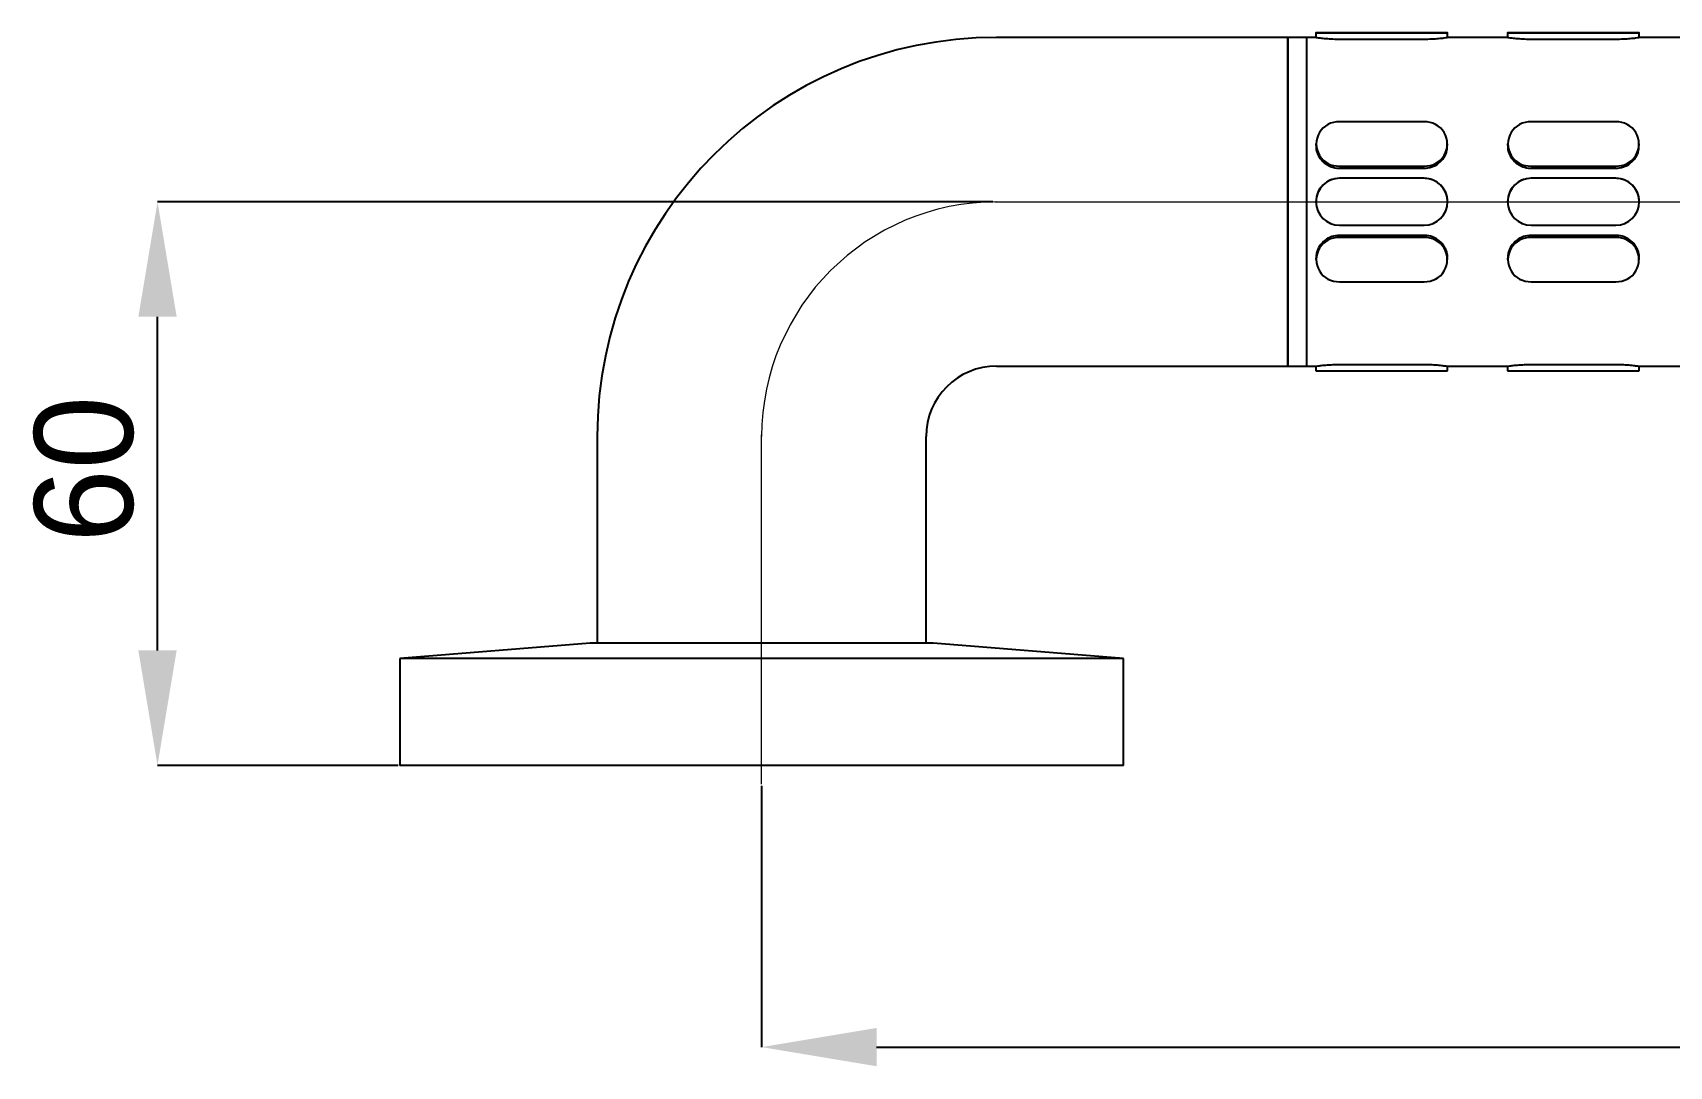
# Model space of a CAD drawing. Extents: x 109 to 1049, y 29 to 427.
# Drawn here: x 113.1 to 171.1, y 179 to 215.7 of the extents above; entities that cross this region are included whole.
import ezdxf

# ---------------------------------------------------------------- set-up
doc = ezdxf.new("R2010")
doc.units = 0
doc.header["$LTSCALE"] = 23.1
doc.header["$MEASUREMENT"] = 0
doc.linetypes.add('CENTERX2', pattern=[20.32, 12.7, -2.54, 2.54, -2.54])
doc.layers.get('0').update_dxf_attribs({"linetype": 'CONTINUOUS'})
doc.layers.get('Defpoints').update_dxf_attribs({"linetype": 'CONTINUOUS'})
doc.layers.add('10', color=7, linetype='CONTINUOUS')
doc.layers.add('中心线层', color=1, linetype='CENTERX2', lineweight=25)
doc.styles.add('SLDTEXTSTYLE0', font='')
doc.styles.get('SLDTEXTSTYLE0').set_extended_font_data('汉仪长仿宋体')
doc.dimstyles.new('SLDDIMSTYLE0', dxfattribs={"dimtxt": 3.5, "dimasz": 4.08, "dimexe": 0, "dimexo": 0.0625, "dimgap": 0.875, "dimtad": 2, "dimdec": 0, "dimlfac": 5, "dimrnd": 1e-09, "dimzin": 12, "dimdsep": 46, "dimtxsty": 'SLDTEXTSTYLE0', "dimsah": 1, "dimcen": 0.09, "dimadec": 0, "dimazin": 3, "dimtfac": 1, "dimtdec": 0, "dimtofl": 0, "dimtmove": 0, "dimatfit": 3, "dimfxl": 0, "dimfrac": 2, "dimtolj": 1, "dimtzin": 12, "dimarcsym": 0})

# ---------------------------------------------------------------- blocks, each defined once
blk = doc.blocks.new('*D30')
at = {"layer": '10', "color": 0, "lineweight": -2}
for p, q in [((147.145, 209.729), (117.505, 209.729)), ((117.505, 193.809), (117.505, 205.649)), ((126.043, 189.729), (117.505, 189.729))]:
    blk.add_line(p, q, dxfattribs=at)
at = {"layer": '10', "color": 0}
for points in [[(116.825, 205.649), (118.185, 205.649), (117.505, 209.729)], [(116.825, 193.809), (118.185, 193.809), (117.505, 189.729)]]:
    blk.add_solid(points, dxfattribs=at)
at = {"layer": 'Defpoints', "color": 0}
for p in [(117.505, 209.729), (147.208, 209.729), (126.106, 189.729)]:
    blk.add_point(p, dxfattribs=at)
at = {"layer": '10', "color": 0, "insert": (113.13, 200.236), "char_height": 3.5, "attachment_point": 2, "rotation": 90, "style": 'SLDTEXTSTYLE0'}
blk.add_mtext('\\A1;{60}', dxfattribs=at)

msp = doc.modelspace()

# ---------------------------------------------------------------- linework, layer by layer
at = {"color": 7, "linetype": 'Continuous', "lineweight": 25}
for p, q in [((157.6055, 215.5621), (147.2722, 215.5621)), ((158.2722, 215.5621), (157.6055, 215.5621)), ((157.6055, 215.5621), (157.6055, 206.4151)), ((157.6055, 209.7287), (157.6055, 215.5621)), ((158.616, 215.5621), (158.2722, 215.5621)), ((158.2722, 215.5621), (158.2722, 203.8954)), ((158.2722, 215.5621), (158.2722, 206.4151)), ((158.6055, 215.7287), (158.6055, 215.5606)), ((162.4388, 215.7288), (159.4388, 215.7288)), ((159.4388, 215.7287), (162.4388, 215.7287)), ((159.4388, 215.5022), (162.4388, 215.5022)), ((165.416, 215.5621), (163.2618, 215.5621)), ((163.2722, 215.5606), (163.2722, 215.7287)), ((165.4055, 215.7287), (165.4055, 215.5606)), ((169.2388, 215.7288), (166.2388, 215.7288)), ((166.2388, 215.7287), (169.2388, 215.7287)), ((166.2388, 215.5022), (169.2388, 215.5022)), ((172.216, 215.5621), (170.0618, 215.5621)), ((170.0722, 215.5606), (170.0722, 215.7287)), ((162.4388, 212.5636), (159.4388, 212.5636)), ((169.2388, 212.5636), (166.2388, 212.5636)), ((158.6055, 211.7805), (158.6055, 211.723)), ((163.2722, 211.723), (163.2722, 211.7805)), ((165.4055, 211.7805), (165.4055, 211.723)), ((170.0722, 211.723), (170.0722, 211.7805)), ((159.4388, 210.9974), (162.4388, 210.9974)), ((159.4388, 210.9199), (162.4388, 210.9199)), ((166.2388, 210.9974), (169.2388, 210.9974)), ((166.2388, 210.9199), (169.2388, 210.9199)), ((162.4388, 210.5617), (159.4388, 210.5617)), ((162.4388, 210.5617), (159.4388, 210.5617)), ((169.2388, 210.5617), (166.2388, 210.5617)), ((169.2388, 210.5617), (166.2388, 210.5617)), ((157.6055, 203.8954), (157.6055, 209.7287)), ((158.6055, 209.7284), (158.6055, 209.7283)), ((163.2722, 209.7283), (163.2722, 209.7284)), ((165.4055, 209.7284), (165.4055, 209.7283)), ((170.0722, 209.7283), (170.0722, 209.7284)), ((159.4388, 208.895), (162.4388, 208.895)), ((162.4388, 208.5368), (159.4388, 208.5368)), ((162.4388, 208.4593), (159.4388, 208.4593)), ((166.2388, 208.895), (169.2388, 208.895)), ((169.2388, 208.5368), (166.2388, 208.5368)), ((169.2388, 208.4593), (166.2388, 208.4593)), ((158.6055, 207.7338), (158.6055, 207.6762)), ((163.2722, 207.6762), (163.2722, 207.7338)), ((165.4055, 207.7338), (165.4055, 207.6762)), ((170.0722, 207.6762), (170.0722, 207.7338)), ((159.4388, 206.8932), (162.4388, 206.8932)), ((166.2388, 206.8932), (169.2388, 206.8932)), ((157.6055, 206.4151), (157.6055, 203.8954)), ((158.2722, 206.4151), (158.2722, 203.8954)), ((147.2722, 203.8954), (157.6055, 203.8954)), ((157.6055, 203.8954), (158.2722, 203.8954)), ((158.2722, 203.8954), (158.6159, 203.8954)), ((158.6055, 203.8969), (158.6055, 203.7287)), ((159.4388, 203.9552), (162.4388, 203.9552)), ((163.2617, 203.8954), (165.4159, 203.8954)), ((163.2722, 203.7287), (163.2722, 203.8969)), ((165.4055, 203.8969), (165.4055, 203.7287)), ((166.2388, 203.9552), (169.2388, 203.9552)), ((170.0617, 203.8954), (172.2159, 203.8954)), ((170.0722, 203.7287), (170.0722, 203.8969)), ((159.4388, 203.7287), (162.4388, 203.7287)), ((166.2388, 203.7287), (169.2388, 203.7287)), ((133.1055, 201.3954), (133.1055, 194.0621)), ((144.7722, 194.0621), (144.7722, 201.3954)), ((132.8555, 194.0621), (126.1055, 193.5238)), ((145.0222, 194.0621), (132.8555, 194.0621)), ((151.7722, 193.5238), (145.0222, 194.0621)), ((126.1055, 193.5238), (126.1055, 189.7287)), ((151.7722, 193.5238), (126.1055, 193.5238)), ((151.7722, 189.7287), (151.7722, 193.5238)), ((151.7722, 189.7287), (126.1055, 189.7287))]:
    msp.add_line(p, q, dxfattribs=at)
at = {"color": 7, "linetype": 'Continuous', "lineweight": 25, "flags": 128}
for points in [[(159.4388, 215.7288), (159.1199, 215.7288), (158.8496, 215.7288), (158.6689, 215.7288), (158.6055, 215.7287), (158.6689, 215.7287), (158.8496, 215.7287), (159.1199, 215.7287), (159.4388, 215.7287)], [(162.4388, 215.7287), (162.7577, 215.7287), (163.0281, 215.7287), (163.2087, 215.7287), (163.2722, 215.7287), (163.2087, 215.7288), (163.0281, 215.7288), (162.7577, 215.7288), (162.4388, 215.7288)], [(166.2388, 215.7288), (165.9199, 215.7288), (165.6496, 215.7288), (165.4689, 215.7288), (165.4055, 215.7287), (165.4689, 215.7287), (165.6496, 215.7287), (165.9199, 215.7287), (166.2388, 215.7287)], [(169.2388, 215.7287), (169.5577, 215.7287), (169.8281, 215.7287), (170.0087, 215.7287), (170.0722, 215.7287), (170.0087, 215.7288), (169.8281, 215.7288), (169.5577, 215.7288), (169.2388, 215.7288)], [(158.6055, 203.7287), (158.6689, 203.7287), (158.8496, 203.7287), (159.1199, 203.7287), (159.4388, 203.7287)], [(162.4388, 203.7287), (162.7577, 203.7287), (163.0281, 203.7287), (163.2087, 203.7287), (163.2722, 203.7287)], [(165.4055, 203.7287), (165.4689, 203.7287), (165.6496, 203.7287), (165.9199, 203.7287), (166.2388, 203.7287)], [(169.2388, 203.7287), (169.5577, 203.7287), (169.8281, 203.7287), (170.0087, 203.7287), (170.0722, 203.7287)]]:
    msp.add_lwpolyline(points, dxfattribs=at)
at = {"color": 7, "linetype": 'Continuous', "lineweight": 25}
for centre, radius, start, end in [((147.2722, 201.3954), 14.1667, 90, 180), ((159.3996, 211.7805), 0.7841, 87.133624, 272.866376), ((162.478, 211.7805), 0.7841, 267.133624, 92.866376), ((166.1996, 211.7805), 0.7841, 87.133624, 272.866376), ((169.278, 211.7805), 0.7841, 267.133624, 92.866376), ((159.4388, 209.7283), 0.8333, 90, 270), ((162.4388, 209.7283), 0.8333, 270, 90), ((166.2388, 209.7283), 0.8333, 90, 270), ((169.2388, 209.7283), 0.8333, 270, 90), ((159.3996, 207.6762), 0.784, 87.131397, 272.868603), ((162.4781, 207.6762), 0.784, 267.131397, 92.868603), ((166.1996, 207.6762), 0.784, 87.131397, 272.868603), ((169.2781, 207.6762), 0.784, 267.131397, 92.868603), ((147.2722, 201.3954), 2.5, 90, 180)]:
    msp.add_arc(centre, radius, start, end, dxfattribs=at)
for points, knots in [([(158.616, 215.5606), (158.613, 215.561), (158.6014, 215.5626), (158.6768, 215.5519), (158.8345, 215.5327), (159.0669, 215.5123), (159.2813, 215.503), (159.4069, 215.5024), (159.4388, 215.5022)], [0, 0, 0, 0, 0.0711883, 0.2834835, 0.4965293, 0.7114697, 0.9265306, 1, 1, 1, 1]), ([(162.4388, 215.5022), (162.532, 215.5035), (162.7182, 215.5062), (162.9673, 215.5251), (163.1545, 215.5457), (163.2618, 215.5606), (163.2618, 215.5606), (163.2618, 215.5606)], [0, 0, 0, 0, 0.2132805, 0.4265081, 0.6411082, 0.8566238, 1, 1, 1, 1]), ([(165.416, 215.5606), (165.413, 215.561), (165.4014, 215.5626), (165.4768, 215.5519), (165.6345, 215.5327), (165.8669, 215.5123), (166.0813, 215.503), (166.2069, 215.5024), (166.2388, 215.5022)], [0, 0, 0, 0, 0.0711883, 0.2834835, 0.4965293, 0.7114697, 0.9265306, 1, 1, 1, 1]), ([(169.2388, 215.5022), (169.332, 215.5035), (169.5182, 215.5062), (169.7673, 215.5251), (169.9545, 215.5457), (170.0618, 215.5606), (170.0618, 215.5606), (170.0618, 215.5606)], [0, 0, 0, 0, 0.2132805, 0.4265081, 0.6411082, 0.8566238, 1, 1, 1, 1]), ([(158.6159, 211.7224), (158.613, 211.6938), (158.6015, 211.5787), (158.6768, 211.3761), (158.8345, 211.1518), (159.0669, 210.9896), (159.2813, 210.9255), (159.4069, 210.9211), (159.4388, 210.9199)], [0, 0, 0, 0, 0.0704963, 0.2829497, 0.4961541, 0.7112547, 0.9264759, 1, 1, 1, 1]), ([(162.4388, 210.9199), (162.532, 210.929), (162.7182, 210.947), (162.9673, 211.0869), (163.1545, 211.2912), (163.2618, 211.5167), (163.2618, 211.6645), (163.2618, 211.7235)], [0, 0, 0, 0, 0.2132484, 0.4264439, 0.6410117, 0.8564949, 1, 1, 1, 1]), ([(165.4159, 211.7224), (165.413, 211.6938), (165.4015, 211.5787), (165.4768, 211.3761), (165.6345, 211.1518), (165.8669, 210.9896), (166.0813, 210.9255), (166.2069, 210.9211), (166.2388, 210.9199)], [0, 0, 0, 0, 0.0704963, 0.2829497, 0.4961541, 0.7112547, 0.9264759, 1, 1, 1, 1]), ([(169.2388, 210.9199), (169.332, 210.929), (169.5182, 210.947), (169.7673, 211.0869), (169.9545, 211.2912), (170.0618, 211.5167), (170.0618, 211.6645), (170.0618, 211.7235)], [0, 0, 0, 0, 0.2132484, 0.4264439, 0.6410117, 0.8564949, 1, 1, 1, 1]), ([(159.4388, 210.5617), (159.3457, 210.5526), (159.1595, 210.5343), (158.9104, 210.3923), (158.7232, 210.1824), (158.6159, 209.9479), (158.6159, 209.7906), (158.6159, 209.7278)], [0, 0, 0, 0, 0.2132484, 0.4264439, 0.6410117, 0.8564949, 1, 1, 1, 1]), ([(163.2618, 209.7289), (163.2647, 209.7596), (163.2762, 209.8826), (163.2009, 210.0943), (163.0432, 210.3261), (162.8108, 210.4912), (162.5964, 210.5561), (162.4708, 210.5606), (162.4388, 210.5617)], [0, 0, 0, 0, 0.0704963, 0.2829497, 0.4961541, 0.7112547, 0.9264759, 1, 1, 1, 1]), ([(166.2388, 210.5617), (166.1457, 210.5526), (165.9595, 210.5343), (165.7104, 210.3923), (165.5232, 210.1824), (165.4159, 209.9479), (165.4159, 209.7906), (165.4159, 209.7278)], [0, 0, 0, 0, 0.2132484, 0.4264439, 0.6410117, 0.8564949, 1, 1, 1, 1]), ([(170.0618, 209.7289), (170.0647, 209.7596), (170.0762, 209.8826), (170.0009, 210.0943), (169.8432, 210.3261), (169.6108, 210.4912), (169.3964, 210.5561), (169.2708, 210.5606), (169.2388, 210.5617)], [0, 0, 0, 0, 0.0704963, 0.2829497, 0.4961541, 0.7112547, 0.9264759, 1, 1, 1, 1]), ([(159.4388, 208.5368), (159.3457, 208.5278), (159.1595, 208.5097), (158.9104, 208.3698), (158.7232, 208.1655), (158.6159, 207.94), (158.6159, 207.7923), (158.6159, 207.7332)], [0, 0, 0, 0, 0.2132484, 0.4264439, 0.6410117, 0.8564949, 1, 1, 1, 1]), ([(163.2618, 207.7343), (163.2647, 207.763), (163.2762, 207.878), (163.2009, 208.0806), (163.0432, 208.305), (162.8108, 208.4671), (162.5964, 208.5313), (162.4708, 208.5357), (162.4388, 208.5368)], [0, 0, 0, 0, 0.0704963, 0.2829497, 0.4961541, 0.7112547, 0.9264759, 1, 1, 1, 1]), ([(166.2388, 208.5368), (166.1457, 208.5278), (165.9595, 208.5097), (165.7104, 208.3698), (165.5232, 208.1655), (165.4159, 207.94), (165.4159, 207.7923), (165.4159, 207.7332)], [0, 0, 0, 0, 0.2132484, 0.4264439, 0.6410117, 0.8564949, 1, 1, 1, 1]), ([(170.0618, 207.7343), (170.0647, 207.763), (170.0762, 207.878), (170.0009, 208.0806), (169.8432, 208.305), (169.6108, 208.4671), (169.3964, 208.5313), (169.2708, 208.5357), (169.2388, 208.5368)], [0, 0, 0, 0, 0.0704963, 0.2829497, 0.4961541, 0.7112547, 0.9264759, 1, 1, 1, 1]), ([(158.6159, 203.8969), (158.613, 203.8965), (158.6015, 203.8948), (158.6768, 203.9056), (158.8345, 203.9247), (159.0669, 203.9451), (159.2813, 203.9544), (159.4069, 203.955), (159.4388, 203.9552)], [0, 0, 0, 0, 0.0706362, 0.2830576, 0.4962299, 0.7112982, 0.926487, 1, 1, 1, 1]), ([(162.4388, 203.9552), (162.532, 203.9538), (162.7182, 203.9511), (162.9673, 203.9323), (163.1545, 203.9117), (163.2617, 203.8969), (163.2617, 203.8969), (163.2617, 203.8969)], [0, 0, 0, 0, 0.2134074, 0.4267619, 0.6414896, 0.8571335, 1, 1, 1, 1]), ([(165.4159, 203.8969), (165.413, 203.8965), (165.4015, 203.8948), (165.4768, 203.9056), (165.6345, 203.9247), (165.8669, 203.9451), (166.0813, 203.9544), (166.2069, 203.955), (166.2388, 203.9552)], [0, 0, 0, 0, 0.0706362, 0.2830576, 0.4962299, 0.7112982, 0.926487, 1, 1, 1, 1]), ([(169.2388, 203.9552), (169.332, 203.9538), (169.5182, 203.9511), (169.7673, 203.9323), (169.9545, 203.9117), (170.0617, 203.8969), (170.0617, 203.8969), (170.0617, 203.8969)], [0, 0, 0, 0, 0.2134074, 0.4267619, 0.6414896, 0.8571335, 1, 1, 1, 1])]:
    msp.add_open_spline(points, degree=3, knots=knots, dxfattribs=at)
at = {"layer": '10'}
for p, q in [((138.9388, 188.9996), (138.9388, 179.7287)), ((143.0188, 179.7287), (335.1922, 179.7287))]:
    msp.add_line(p, q, dxfattribs=at)
msp.add_solid([(143.0188, 180.4087), (143.0188, 179.0487), (138.9388, 179.7287)], dxfattribs=at)
at = {"layer": '中心线层', "linetype": 'CENTERX2', "lineweight": 18}
for p, q in [((147.2076, 209.7287), (320.6941, 209.7287)), ((138.9388, 189.0621), (138.9388, 201.4628))]:
    msp.add_line(p, q, dxfattribs=at)
msp.add_arc((147.2722, 201.3954), 8.3333, 90, 180, dxfattribs=at)

# ---------------------------------------------------------------- dimensions: what is measured, and where the dimension line sits
at = {"layer": '10'}
dim = msp.add_linear_dim(base=(117.505, 209.7287), p1=(126.1055, 189.7287), p2=(147.2076, 209.7287), angle=90, text='{60}', dimstyle='SLDDIMSTYLE0', override={"dimtolj": 1}, dxfattribs=at)
dim.commit()
dim.dimension.update_dxf_attribs({"geometry": '*D30', "text_midpoint": (117.505, 200.2365), "dimtype": 160})

doc.saveas('drawing.dxf')
